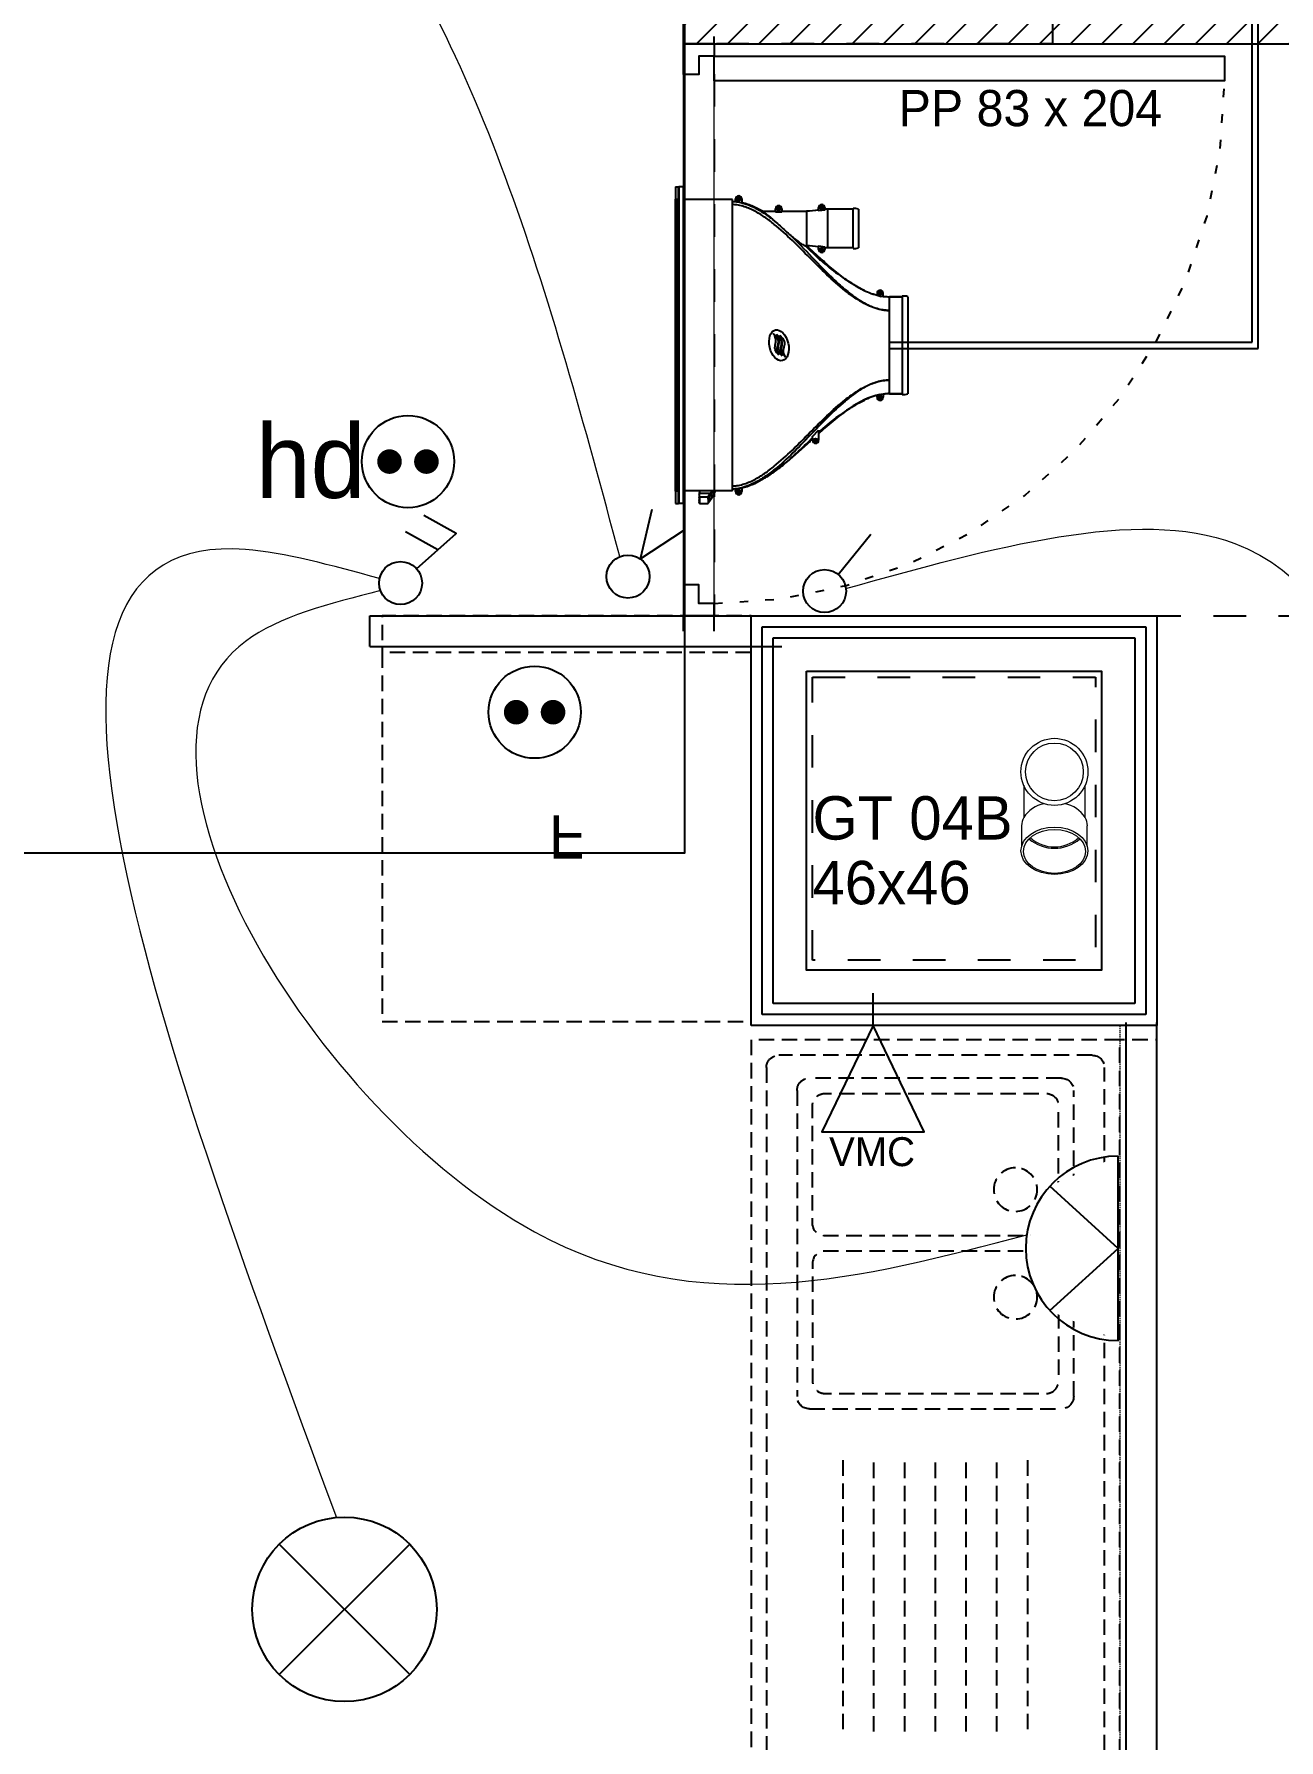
# Model space of a CAD drawing. Header units: centimetres. Extents: x 2648 to 12729, y 1890 to 6224.
# Drawn here: x 8854.2 to 9056.6, y 2362.3 to 2639.7 of the extents above; entities that cross this region are included whole.
import ezdxf

# ---------------------------------------------------------------- set-up
doc = ezdxf.new("R2010")
doc.units = ezdxf.units.CM
for name, pattern in [('ISO-03', [1.5, 0.6, -0.9]), ('Style de ligne -1', [0.41664, 0.20828, -0.20836]), ('Style de ligne -11', [0.347222, 0.20828, -0.138942]), ('Style de ligne -13', [0.147638, 0.098425, -0.049213]), ('Style de ligne -18', [0.164042, 0.054681, -0.109361]), ('VW-01', [0.41656, 0.20828, -0.20828])]:
    doc.linetypes.add(name, pattern=pattern)
for name, color, linetype in [('B faience', 252, 'Style de ligne -11'), ('B Faux plafonds', 9, 'Continuous'), ('B GÈnÈral_Hatch', 252, 'Continuous'), ('B Général', 252, 'Continuous'), ('C ANNOTATIONS-prestations', 252, 'Continuous'), ('C ANNOTATIONS-textes-numérotation gaine', 252, 'ISO-03'), ('D SURFACES-shab', 252, 'Continuous'), ('F REMPLISSAGE-vert clair', 252, 'Continuous'), ('F REMPLISSAGE-vert foncé', 252, 'Continuous'), ('prlm-EAU-CHU', 42, 'Continuous'), ('prlm-GT', 242, 'Continuous')]:
    doc.layers.add(name, color=color, linetype=linetype)
doc.layers.add('prlm-CHAUFF', color=4, linetype='Continuous', lineweight=25)
doc.layers.add('prlm-ELEC-CFO', color=10, linetype='Continuous', lineweight=25)
doc.styles.add('Eurostile', font='Eurosti.TTF')
doc.styles.add('prlm-elec-cfo', font='comic.ttf', dxfattribs={"height": 12})

# ---------------------------------------------------------------- blocks, each defined once
blk = doc.blocks.new('B 80.Groupe-22-1')
at = {"layer": 'B Général', "linetype": 'VW-01', "ltscale": 25.4, "flags": 128}
blk.add_lwpolyline([(8980.8, 2535.15), (9026.8, 2535.15), (9026.8, 2489.15), (8980.8, 2489.15)], close=True, dxfattribs=at)
at = {"layer": 'C ANNOTATIONS-textes-numérotation gaine', "insert": (8980.8, 2515.79), "char_height": 7.059, "width": 46, "attachment_point": 1, "line_spacing_factor": 0.894142, "style": 'Eurostile'}
blk.add_mtext('GT 04B\\P46x46', dxfattribs=at)
blk = doc.blocks.new('xi.PC')
at = {"color": 0, "lineweight": 5}
blk.add_wipeout([(-7.5, -7.5), (7.5, -7.5), (7.5, 7.5), (-7.5, 7.5)], dxfattribs=at).dxf.layer = 'prlm-ELEC-CFO'
at = {"layer": 'prlm-ELEC-CFO', "color": 0, "linetype": 'ByBlock', "lineweight": 5, "const_width": 2}
for points in [[(-4, 0, 1), (-2, 0, 1)], [(2, 0, 1), (4, 0, 1)]]:
    blk.add_lwpolyline(points, format="xyb", close=True, dxfattribs=at)
at = {"layer": 'prlm-ELEC-CFO', "color": 0, "linetype": 'ByBlock', "lineweight": -2}
blk.add_circle((0, 0), 7.5, dxfattribs=at)
blk = doc.blocks.new('xi.PCHD')
at = {"color": 0, "lineweight": 5}
blk.add_wipeout([(-7.5, -7.5), (7.5, -7.5), (7.5, 7.5), (-7.5, 7.5)], dxfattribs=at).dxf.layer = 'prlm-ELEC-CFO'
at = {"layer": 'prlm-ELEC-CFO', "color": 0, "linetype": 'ByBlock', "lineweight": 5, "const_width": 2}
for points in [[(-4, 0, 1), (-2, 0, 1)], [(2, 0, 1), (4, 0, 1)]]:
    blk.add_lwpolyline(points, format="xyb", close=True, dxfattribs=at)
at = {"layer": 'prlm-ELEC-CFO', "color": 0, "linetype": 'ByBlock', "lineweight": -2}
blk.add_circle((0, 0), 7.5, dxfattribs=at)
blk = doc.blocks.new('xi.DA')
at = {"layer": 'prlm-ELEC-CFO', "color": 0}
for points in [[(0.61, -1.67), (7.04, 4.05), (1.81, 7.01)], [(4.05, 1.39), (-1.17, 4.34)]]:
    blk.add_lwpolyline(points, dxfattribs=at)
blk.add_circle((-2, -4), 3.5, dxfattribs=at)
blk = doc.blocks.new('xi.VV')
at = {"layer": 'prlm-ELEC-CFO', "color": 0}
blk.add_lwpolyline([(6.95, 3.42), (0.01, -1.13), (1.91, 6.95)], dxfattribs=at)
blk.add_circle((-2, -4), 3.5, dxfattribs=at)
blk = doc.blocks.new('xi.PTCE')
at = {"layer": 'prlm-ELEC-CFO', "color": 0}
for points in [[(-10.61, 10.61), (10.61, -10.61)], [(10.61, 10.61), (-10.61, -10.61)]]:
    blk.add_lwpolyline(points, dxfattribs=at)
at = {"layer": 'prlm-ELEC-CFO', "color": 0, "linetype": 'ByBlock'}
blk.add_circle((0, 0), 15, dxfattribs=at)
blk = doc.blocks.new('xi.ECAP')
at = {"color": 0}
blk.add_wipeout([(-15, 0), (-10.13, 11.06), (0, 15), (10.13, 11.06), (15, 0)], dxfattribs=at).dxf.layer = 'prlm-ELEC-CFO'
at = {"layer": 'prlm-ELEC-CFO', "color": 0, "linetype": 'ByBlock', "lineweight": -2, "flags": 128}
blk.add_lwpolyline([(15, 0, 1), (-15, 0)], format="xyb", close=True, dxfattribs=at)
at = {"layer": 'prlm-ELEC-CFO', "color": 0}
blk.add_lwpolyline([(-10.13, 11.06), (0, 0), (10.13, 11.06)], dxfattribs=at)
blk = doc.blocks.new('xi.SA')
at = {"layer": 'prlm-ELEC-CFO', "color": 0}
blk.add_lwpolyline([(0.2, -1.28), (5.5, 5.28)], dxfattribs=at)
blk.add_circle((-2, -4), 3.5, dxfattribs=at)
blk = doc.blocks.new('xi.cee1')
at = {"layer": 'prlm-EAU-CHU', "color": 0, "lineweight": 13}
for p, q in [((7.43, 5), (2.17, 5)), ((12.09, 5.34), (8.77, 5.34)), ((2.17, -5), (7.43, -5)), ((8.77, -5.34), (12.09, -5.34))]:
    blk.add_line(p, q, dxfattribs=at)
for radius in [5.45, 4.69]:
    blk.add_circle((0, 0), radius, dxfattribs=at)
for centre, radius, start, end in [((10.09, 0.78), 4.99, 122.4397, 169.5051), ((8.79, 2.49), 2.86, 90.508, 118.9381), ((6.35, 0), 5.87, 317.8112, 42.1667), ((6.14, 0), 6.3, 318.9248, 41.0752), ((10.09, -0.78), 4.99, 190.4949, 237.5603), ((8.79, -2.49), 2.86, 241.0619, 269.492)]:
    blk.add_arc(centre, radius, start, end, dxfattribs=at)
for centre, major_axis, ratio in [((12.84, 0), (0, -5.44), 0.708306), ((12.94, 0), (0, -5.05), 0.707331)]:
    blk.add_ellipse(centre, major_axis=major_axis, ratio=ratio, dxfattribs=at)
blk = doc.blocks.new('B 80.PP 80')
at = {"layer": 'B Général', "flags": 128}
blk.add_lwpolyline([(-43, 2.5), (-43, 85.5), (-39, 85.5), (-39, 2.5)], close=True, dxfattribs=at)
at = {"layer": 'B Général', "linetype": 'Style de ligne -18', "ltscale": 25.4, "flags": 128}
blk.add_lwpolyline([(46, 2.5), (45.27, 13.33), (43.1, 23.98), (39.53, 34.26), (34.61, 44), (28.44, 53.03), (21.1, 61.19), (12.74, 68.35), (3.5, 74.38), (-6.47, 79.18), (-17, 82.67), (-27.91, 84.79), (-39, 85.5)], dxfattribs=at)
at = {"layer": 'B Général', "linetype": 'Continuous', "flags": 128}
for points in [[(-45, 2.5), (-43, 2.5), (-43, 0), (-40, 0), (-40, -2.5), (-45, -2.5)], [(48, 2.5), (46, 2.5), (46, 0), (43, 0), (43, -2.5), (48, -2.5), (48, -2.5), (48, -2.5), (48, 1.79), (48, 1.79)]]:
    blk.add_lwpolyline(points, close=True, dxfattribs=at)
at = {"layer": 'C ANNOTATIONS-prestations', "insert": (-37.5, 32.5), "char_height": 5.8825, "attachment_point": 1, "rotation": 90, "line_spacing_factor": 0.894142, "style": 'Eurostile'}
blk.add_mtext('PP 83 x 204', dxfattribs=at)
blk = doc.blocks.new('B 80.Frigo')
at = {"layer": 'B Général', "linetype": 'Style de ligne -13', "ltscale": 25.4, "flags": 128}
blk.add_lwpolyline([(-30, 30), (30, 30), (30, -30), (-30, -30)], close=True, dxfattribs=at)
blk.add_lwpolyline([(30, -30), (30, -36), (-30, -36), (-30, -30)], dxfattribs=at)
at = {"layer": 'B Général', "insert": (0, 0), "char_height": 7.06, "attachment_point": 5, "line_spacing_factor": 0.894142, "style": 'Eurostile'}
blk.add_mtext('F', dxfattribs=at)
blk = doc.blocks.new('B 80.Evier 120.60 T3 et +')
at = {"layer": 'B Général', "linetype": 'Style de ligne -13', "ltscale": 25.4}
for p, q in [((-55.5, -2.5), (55.5, -2.5)), ((-57.5, -55.5), (-57.5, -4.5)), ((57.5, -4.5), (57.5, -55.5)), ((2, -7.53), (51.79, -7.53)), ((0, -50.5), (0, -9.53)), ((18.98, -10), (18.98, -10)), ((53.79, -9.53), (53.79, -50.5)), ((-52.12, -15), (-7.88, -15)), ((-52.5, -20), (-7.5, -20)), ((-52.5, -25), (-7.5, -25)), ((-52.5, -30), (-7.5, -30)), ((-52.5, -35), (-7.5, -35)), ((-52.5, -40), (-7.5, -40)), ((25.65, -43.33), (25.65, -43.33)), ((-52.12, -45), (-7.88, -45)), ((51.79, -52.5), (2, -52.5)), ((9.17, -50), (9.17, -50)), ((55.5, -57.5), (-55.5, -57.5))]:
    blk.add_line(p, q, dxfattribs=at)
at = {"layer": 'B Général', "linetype": 'Style de ligne -13', "ltscale": 25.4, "flags": 128}
blk.add_lwpolyline([(-60, 0), (-60, 6), (60, 6), (60, 0)], dxfattribs=at)
blk.add_lwpolyline([(-60, 0), (60, 0), (60, -60), (-60, -60)], close=True, dxfattribs=at)
for points in [[(25.65, -12), (25.65, -48, -0.414212), (23.65, -50), (4.5, -50, -0.198914), (3.09, -49.41, -0.198914), (2.5, -48), (2.5, -12, -0.414214), (4.5, -10)], [(25.65, -12, 0.414212), (23.65, -10), (4.45, -10)], [(28.15, -12), (28.15, -48, 0.414212), (30.15, -50), (49.29, -50, 0.198914), (50.71, -49.41, 0.198914), (51.29, -48), (51.29, -12, 0.414214), (49.29, -10)], [(28.15, -12, -0.414212), (30.15, -10), (49.34, -10)]]:
    blk.add_lwpolyline(points, format="xyb", dxfattribs=at)
at = {"layer": 'B Général', "linetype": 'Style de ligne -13', "ltscale": 25.4}
for centre, start, end in [((-55.5, -4.5), 90, 180), ((55.5, -4.5), 0, 90), ((2, -9.53), 90, 180), ((51.79, -9.53), 0, 90), ((2, -50.5), 180, 270), ((51.79, -50.5), 270, 0), ((-55.5, -55.5), 180, 270), ((55.5, -55.5), 270, 0)]:
    blk.add_arc(centre, 2, start, end, dxfattribs=at)
for centre in [(18.15, -17), (35.65, -17)]:
    blk.add_ellipse(centre, major_axis=(3.54, 0), ratio=1, dxfattribs=at)
blk = doc.blocks.new('B 80.VMC')
at = {"layer": 'B Général', "linetype": 'Style de ligne -1', "ltscale": 25.4}
blk.add_line((0, 10.77), (0, 17), dxfattribs=at)
at = {"layer": 'B Général', "linetype": 'Continuous', "flags": 128}
blk.add_lwpolyline([(0, 10.77), (-8.34, -6.52), (8.34, -6.52)], close=True, dxfattribs=at)
at = {"layer": 'C ANNOTATIONS-prestations', "insert": (-7.15, -7.39), "char_height": 4.706, "attachment_point": 1, "line_spacing_factor": 0.894142, "style": 'Eurostile'}
blk.add_mtext('VMC', dxfattribs=at)

msp = doc.modelspace()

# ---------------------------------------------------------------- hatches: boundary and pattern name
at = {"layer": 'B GÈnÈral_Hatch', "linetype": 'Continuous'}
h = msp.add_hatch(dxfattribs=at)
h.set_pattern_fill('50_BETON', color=256, style=0, pattern_type=2)
h.set_pattern_definition([(45, (0, 0), (2.4253472, -2.6458333), [])])
h.paths.add_polyline_path([(9190.796, 2638.15), (9190.796, 2656.15), (8959.795, 2656.15), (8959.795, 2638.15)])

# ---------------------------------------------------------------- linework, layer by layer
at = {"layer": 'B faience', "lineweight": 18}
for p, q in [((8970.796, 2478.491), (9030.796, 2478.491)), ((9030.796, 2478.491), (9030.796, 2356.15))]:
    msp.add_line(p, q, dxfattribs=at)
at = {"layer": 'B Faux plafonds', "linetype": 'VW-01', "ltscale": 25.4, "flags": 128}
msp.add_lwpolyline([(8897.107, 3181.089), (8897.107, 3052.389), (8892.107, 3052.389), (8892.107, 3117.389), (8806.65, 3117.389), (8806.65, 2921.691), (9033.793, 2921.691), (9033.793, 2886.691), (8964.793, 2886.691), (8964.794, 2731.15), (9019.794, 2731.15), (9019.794, 2638.15), (8964.796, 2638.15), (8964.797, 2545.15), (9190.796, 2545.15), (9190.796, 3047.389), (9042.796, 3047.389), (9042.796, 3181.089)], close=True, dxfattribs=at)
at = {"layer": 'B Général', "linetype": 'Continuous'}
for p, q in [((8959.795, 2638.15), (8959.795, 2656.15)), ((8959.796, 2638.15), (8959.796, 2639.355)), ((8959.796, 2638.15), (8959.796, 2639.355)), ((8964.796, 2638.15), (8964.796, 2639.355)), ((8964.796, 2638.15), (8964.796, 2639.355)), ((8959.795, 2638.15), (9190.796, 2638.15)), ((8964.796, 2638.15), (8959.796, 2638.15)), ((8908.796, 2545.15), (8975.796, 2545.15)), ((8908.796, 2545.15), (8975.796, 2545.15)), ((8908.796, 2540.15), (8908.796, 2545.15)), ((8959.796, 2542.65), (8959.796, 2545.15)), ((8964.796, 2545.15), (8959.796, 2545.15)), ((8959.796, 2542.65), (8959.796, 2545.15)), ((8964.796, 2542.65), (8964.796, 2545.15)), ((8964.796, 2542.65), (8964.796, 2545.15)), ((8970.796, 2545.15), (9036.796, 2545.15)), ((8970.796, 2478.491), (8970.796, 2545.15)), ((9036.796, 2545.15), (9036.796, 2478.491)), ((8908.796, 2540.15), (8975.796, 2540.15)), ((8908.796, 2540.15), (8975.796, 2540.15)), ((8979.796, 2536.15), (9027.796, 2536.15)), ((8979.796, 2487.491), (8979.796, 2536.15)), ((9027.796, 2536.15), (9027.796, 2487.491)), ((9027.796, 2487.491), (8979.796, 2487.491)), ((9036.796, 2478.491), (8970.796, 2478.491)), ((9031.796, 2226.491), (9031.796, 2478.991)), ((9031.796, 2226.491), (9031.796, 2478.991)), ((9036.796, 2226.491), (9036.796, 2478.991)), ((9036.796, 2226.491), (9036.796, 2478.991))]:
    msp.add_line(p, q, dxfattribs=at)
at = {"layer": 'B Général', "linetype": 'Continuous', "lineweight": 18}
msp.add_line((8959.795, 2638.15), (9190.796, 2638.15), dxfattribs=at)
at = {"layer": 'D SURFACES-shab', "lineweight": 18, "flags": 128}
for points in [[(8959.795, 2545.15), (8959.795, 2916.691), (8452.485, 2916.691), (8452.485, 2506.491), (8815.796, 2506.491), (8815.796, 2226.491), (9031.796, 2226.491), (9031.796, 2478.491), (8970.796, 2478.491), (8970.796, 2540.15), (8908.796, 2540.15), (8908.796, 2545.15)], [(9036.796, 2545.15), (8964.796, 2545.15), (8964.796, 2638.15), (9190.796, 2638.15), (9190.796, 2480.491), (9420.794, 2480.491), (9420.794, 2226.491), (9036.796, 2226.491)]]:
    msp.add_lwpolyline(points, close=True, dxfattribs=at)
at = {"layer": 'F REMPLISSAGE-vert clair'}
for p, q in [((8972.596, 2543.35), (9034.996, 2543.35)), ((8972.596, 2480.291), (8972.596, 2543.35)), ((8974.396, 2541.55), (9033.196, 2541.55)), ((8974.396, 2482.091), (8974.396, 2541.55)), ((9033.196, 2541.55), (9033.196, 2482.091)), ((9034.996, 2543.35), (9034.996, 2480.291)), ((9034.996, 2480.291), (8972.596, 2480.291)), ((9033.196, 2482.091), (8974.396, 2482.091))]:
    msp.add_line(p, q, dxfattribs=at)
at = {"layer": 'F REMPLISSAGE-vert clair', "linetype": 'Continuous'}
for p, q in [((8979.796, 2536.15), (9027.796, 2536.15)), ((8979.796, 2487.491), (8979.796, 2536.15)), ((9027.796, 2536.15), (9027.796, 2487.491)), ((9027.796, 2487.491), (8979.796, 2487.491))]:
    msp.add_line(p, q, dxfattribs=at)
at = {"layer": 'F REMPLISSAGE-vert foncé', "linetype": 'Continuous'}
for p, q in [((8970.796, 2545.15), (9036.796, 2545.15)), ((8970.796, 2478.491), (8970.796, 2545.15)), ((9036.796, 2545.15), (9036.796, 2478.491)), ((9036.796, 2478.491), (8970.796, 2478.491))]:
    msp.add_line(p, q, dxfattribs=at)
at = {"layer": 'F REMPLISSAGE-vert foncé'}
for p, q in [((8972.596, 2543.35), (9034.996, 2543.35)), ((8972.596, 2480.291), (8972.596, 2543.35)), ((9034.996, 2543.35), (9034.996, 2480.291)), ((9034.996, 2480.291), (8972.596, 2480.291))]:
    msp.add_line(p, q, dxfattribs=at)
at = {"layer": 'prlm-CHAUFF', "ltscale": 50}
for p, q in [((9052.265, 2589.632), (9052.265, 2985.438)), ((9053.265, 2588.632), (9053.265, 2986.436)), ((8958.495, 2614.882), (8958.985, 2614.882)), ((8958.495, 2614.882), (8958.495, 2563.382)), ((8958.985, 2563.382), (8958.985, 2614.882)), ((8958.985, 2614.882), (8959.063, 2614.882)), ((8959.795, 2614.882), (8959.063, 2614.882)), ((8959.063, 2614.882), (8959.063, 2563.382)), ((8959.795, 2563.382), (8959.795, 2614.882)), ((8958.496, 2612.882), (8958.496, 2565.382)), ((8958.496, 2612.882), (8958.503, 2612.882)), ((8958.503, 2612.86), (8958.496, 2612.882)), ((8958.503, 2565.382), (8958.503, 2612.882)), ((8958.515, 2612.882), (8958.515, 2565.382)), ((8958.515, 2612.882), (8958.537, 2612.882)), ((8958.537, 2612.816), (8958.515, 2612.882)), ((8958.537, 2565.382), (8958.537, 2612.882)), ((8958.561, 2612.882), (8958.561, 2565.382)), ((8958.561, 2612.882), (8958.598, 2612.882)), ((8958.598, 2612.771), (8958.561, 2612.882)), ((8958.598, 2565.382), (8958.598, 2612.882)), ((8958.634, 2612.882), (8958.634, 2565.382)), ((8958.634, 2612.882), (8958.686, 2612.882)), ((8958.686, 2612.727), (8958.634, 2612.882)), ((8958.686, 2565.382), (8958.686, 2612.882)), ((8958.734, 2612.882), (8958.734, 2565.382)), ((8958.734, 2612.882), (8958.801, 2612.882)), ((8958.801, 2612.682), (8958.734, 2612.882)), ((8958.801, 2565.382), (8958.801, 2612.882)), ((8967.795, 2612.832), (8959.795, 2612.832)), ((8967.795, 2565.432), (8967.795, 2612.832)), ((8968.212, 2612.494), (8968.295, 2612.49)), ((8968.295, 2612.489), (8968.295, 2612.932)), ((8968.639, 2612.882), (8968.639, 2612.982)), ((8968.639, 2612.982), (8968.745, 2612.982)), ((8968.745, 2612.882), (8968.639, 2612.882)), ((8968.745, 2613.089), (8968.845, 2613.089)), ((8968.745, 2612.982), (8968.745, 2613.089)), ((8968.745, 2612.776), (8968.745, 2612.882)), ((8968.845, 2612.776), (8968.745, 2612.776)), ((8968.845, 2613.089), (8968.845, 2612.982)), ((8968.845, 2612.982), (8968.952, 2612.982)), ((8968.952, 2612.882), (8968.845, 2612.882)), ((8968.845, 2612.882), (8968.845, 2612.776)), ((8968.952, 2612.982), (8968.952, 2612.882)), ((8969.295, 2612.932), (8969.295, 2612.319)), ((8972.673, 2610.932), (8974.795, 2610.932)), ((8972.673, 2610.932), (8974.795, 2610.932)), ((8974.795, 2610.782), (8974.795, 2611.332)), ((8975.795, 2610.782), (8974.795, 2610.782)), ((8975.139, 2611.382), (8975.245, 2611.382)), ((8975.139, 2611.282), (8975.139, 2611.382)), ((8975.245, 2611.282), (8975.139, 2611.282)), ((8975.245, 2611.489), (8975.345, 2611.489)), ((8975.245, 2611.382), (8975.245, 2611.489)), ((8975.245, 2611.176), (8975.245, 2611.282)), ((8975.345, 2611.176), (8975.245, 2611.176)), ((8975.345, 2611.489), (8975.345, 2611.382)), ((8975.345, 2611.382), (8975.452, 2611.382)), ((8975.452, 2611.282), (8975.345, 2611.282)), ((8975.345, 2611.282), (8975.345, 2611.176)), ((8975.452, 2611.382), (8975.452, 2611.282)), ((8975.795, 2611.332), (8975.795, 2610.782)), ((8975.795, 2610.932), (8979.795, 2610.932)), ((8975.795, 2610.932), (8979.795, 2610.932)), ((8979.795, 2610.932), (8979.795, 2605.332)), ((8981.795, 2610.982), (8981.795, 2611.532)), ((8981.851, 2610.982), (8981.795, 2610.982)), ((8982.795, 2611.099), (8981.851, 2610.982)), ((8982.139, 2611.482), (8982.139, 2611.582)), ((8982.139, 2611.582), (8982.245, 2611.582)), ((8982.245, 2611.482), (8982.139, 2611.482)), ((8982.245, 2611.689), (8982.345, 2611.689)), ((8982.245, 2611.582), (8982.245, 2611.689)), ((8982.245, 2611.376), (8982.245, 2611.482)), ((8982.345, 2611.376), (8982.245, 2611.376)), ((8982.345, 2611.689), (8982.345, 2611.582)), ((8982.345, 2611.582), (8982.452, 2611.582)), ((8982.345, 2611.482), (8982.345, 2611.376)), ((8982.452, 2611.482), (8982.345, 2611.482)), ((8982.452, 2611.582), (8982.452, 2611.482)), ((8982.795, 2611.532), (8982.795, 2611.099)), ((8983.295, 2604.982), (8983.295, 2611.282)), ((8987.395, 2611.282), (8983.295, 2611.282)), ((8987.395, 2611.282), (8983.295, 2611.282)), ((8987.395, 2604.882), (8987.395, 2611.382)), ((8988.295, 2611.282), (8988.295, 2604.982)), ((8979.638, 2605.332), (8979.795, 2605.332)), ((8979.638, 2605.332), (8981.795, 2603.263)), ((8981.795, 2603.263), (8979.638, 2605.332)), ((8979.638, 2605.332), (8979.795, 2605.332)), ((8981.795, 2605.282), (8981.851, 2605.282)), ((8981.795, 2604.732), (8981.795, 2605.282)), ((8981.851, 2605.282), (8982.795, 2605.166)), ((8982.795, 2605.166), (8982.795, 2604.732)), ((8982.139, 2604.682), (8982.139, 2604.782)), ((8982.139, 2604.782), (8982.245, 2604.782)), ((8982.245, 2604.682), (8982.139, 2604.682)), ((8982.245, 2604.889), (8982.345, 2604.889)), ((8982.245, 2604.782), (8982.245, 2604.889)), ((8982.245, 2604.576), (8982.245, 2604.682)), ((8982.345, 2604.576), (8982.245, 2604.576)), ((8982.345, 2604.889), (8982.345, 2604.782)), ((8982.345, 2604.782), (8982.452, 2604.782)), ((8982.452, 2604.682), (8982.345, 2604.682)), ((8982.345, 2604.682), (8982.345, 2604.576)), ((8982.452, 2604.782), (8982.452, 2604.682)), ((8987.395, 2604.982), (8983.295, 2604.982)), ((8987.395, 2604.982), (8983.295, 2604.982)), ((8988.275, 2598.538), (8988.275, 2598.538)), ((8991.295, 2597.59), (8991.295, 2597.29)), ((8991.295, 2597.29), (8991.975, 2597.086)), ((8991.639, 2597.54), (8991.639, 2597.64)), ((8991.639, 2597.64), (8991.745, 2597.64)), ((8991.745, 2597.54), (8991.639, 2597.54)), ((8991.745, 2597.747), (8991.845, 2597.747)), ((8991.745, 2597.64), (8991.745, 2597.747)), ((8991.745, 2597.434), (8991.745, 2597.54)), ((8991.845, 2597.434), (8991.745, 2597.434)), ((8991.845, 2597.747), (8991.845, 2597.64)), ((8991.845, 2597.64), (8991.952, 2597.64)), ((8991.845, 2597.54), (8991.845, 2597.434)), ((8991.952, 2597.54), (8991.845, 2597.54)), ((8991.952, 2597.64), (8991.952, 2597.54)), ((8992.295, 2597.037), (8991.975, 2597.086)), ((8992.295, 2597.037), (8992.295, 2597.59)), ((8993.295, 2594.803), (8993.295, 2597.032)), ((8995.395, 2597.032), (8993.295, 2597.032)), ((8993.295, 2597.032), (8995.395, 2597.032)), ((8995.395, 2597.132), (8995.395, 2581.132)), ((8996.295, 2597.032), (8996.295, 2581.232)), ((8993.295, 2583.461), (8993.295, 2594.803)), ((8993.295, 2589.632), (9052.265, 2589.632)), ((8993.295, 2588.632), (9053.265, 2588.632)), ((8993.295, 2581.232), (8993.295, 2583.461)), ((8991.295, 2580.974), (8991.975, 2581.178)), ((8991.295, 2580.674), (8991.295, 2580.974)), ((8991.639, 2580.624), (8991.639, 2580.724)), ((8991.639, 2580.724), (8991.745, 2580.724)), ((8991.745, 2580.624), (8991.639, 2580.624)), ((8991.745, 2580.831), (8991.845, 2580.831)), ((8991.745, 2580.724), (8991.745, 2580.831)), ((8991.745, 2580.518), (8991.745, 2580.624)), ((8991.845, 2580.518), (8991.745, 2580.518)), ((8991.845, 2580.831), (8991.845, 2580.724)), ((8991.845, 2580.724), (8991.952, 2580.724)), ((8991.845, 2580.624), (8991.845, 2580.518)), ((8991.952, 2580.624), (8991.845, 2580.624)), ((8991.952, 2580.724), (8991.952, 2580.624)), ((8991.975, 2581.178), (8992.295, 2581.228)), ((8992.295, 2581.228), (8992.295, 2580.674)), ((8995.395, 2581.232), (8993.295, 2581.232)), ((8993.295, 2581.232), (8995.395, 2581.232)), ((8988.275, 2579.727), (8988.275, 2579.751)), ((8988.814, 2580.014), (8988.814, 2580.045)), ((8980.795, 2574.306), (8981.795, 2575.307)), ((8981.795, 2575.307), (8981.795, 2573.691)), ((8980.795, 2573.691), (8980.795, 2574.306)), ((8981.139, 2573.641), (8981.139, 2573.741)), ((8981.139, 2573.741), (8981.245, 2573.741)), ((8981.245, 2573.641), (8981.139, 2573.641)), ((8981.245, 2573.848), (8981.345, 2573.848)), ((8981.245, 2573.741), (8981.245, 2573.848)), ((8981.245, 2573.535), (8981.245, 2573.641)), ((8981.345, 2573.535), (8981.245, 2573.535)), ((8981.345, 2573.848), (8981.345, 2573.741)), ((8981.345, 2573.741), (8981.452, 2573.741)), ((8981.452, 2573.641), (8981.345, 2573.641)), ((8981.345, 2573.641), (8981.345, 2573.535)), ((8981.452, 2573.741), (8981.452, 2573.641)), ((8958.496, 2565.382), (8958.503, 2565.405)), ((8958.503, 2565.382), (8958.496, 2565.382)), ((8958.515, 2565.382), (8958.537, 2565.449)), ((8958.537, 2565.382), (8958.515, 2565.382)), ((8958.561, 2565.382), (8958.598, 2565.493)), ((8958.598, 2565.382), (8958.561, 2565.382)), ((8958.634, 2565.382), (8958.686, 2565.538)), ((8958.686, 2565.382), (8958.634, 2565.382)), ((8958.734, 2565.382), (8958.801, 2565.582)), ((8958.801, 2565.382), (8958.734, 2565.382)), ((8967.795, 2565.432), (8959.795, 2565.432)), ((8962.395, 2565.338), (8962.305, 2565.248)), ((8962.305, 2565.248), (8962.395, 2565.158)), ((8962.395, 2565.094), (8962.305, 2565.004)), ((8962.305, 2565.004), (8962.395, 2564.914)), ((8962.359, 2564.951), (8962.305, 2564.897)), ((8962.305, 2564.897), (8962.371, 2564.832)), ((8962.395, 2564.856), (8962.305, 2564.766)), ((8962.305, 2564.766), (8962.395, 2564.676)), ((8962.363, 2564.708), (8962.305, 2564.65)), ((8962.305, 2564.65), (8962.379, 2564.576)), ((8962.395, 2564.593), (8962.305, 2564.503)), ((8962.305, 2564.503), (8962.395, 2564.413)), ((8962.375, 2564.433), (8962.305, 2564.364)), ((8962.395, 2564.405), (8962.305, 2564.315)), ((8962.305, 2564.364), (8962.33, 2564.34)), ((8962.305, 2564.315), (8962.395, 2564.225)), ((8962.388, 2564.232), (8962.305, 2564.149)), ((8962.305, 2564.149), (8962.395, 2564.059)), ((8962.34, 2564.115), (8962.305, 2564.081)), ((8962.305, 2564.081), (8962.344, 2564.042)), ((8962.378, 2564.077), (8962.305, 2564.004)), ((8962.305, 2564.004), (8962.395, 2563.914)), ((8962.368, 2563.941), (8962.305, 2563.878)), ((8962.305, 2563.878), (8962.395, 2563.788)), ((8962.323, 2563.86), (8962.305, 2563.842)), ((8962.305, 2563.842), (8962.34, 2563.808)), ((8962.358, 2563.826), (8962.305, 2563.773)), ((8962.305, 2563.773), (8962.395, 2563.683)), ((8962.348, 2563.73), (8962.305, 2563.688)), ((8962.305, 2563.688), (8962.395, 2563.598)), ((8962.338, 2563.655), (8962.305, 2563.623)), ((8962.305, 2563.623), (8962.395, 2563.533)), ((8962.327, 2563.601), (8962.305, 2563.579)), ((8962.305, 2563.579), (8962.395, 2563.489)), ((8962.361, 2565.432), (8962.395, 2565.398)), ((8962.395, 2565.432), (8962.395, 2565.069)), ((8962.395, 2565.069), (8964.212, 2565.069)), ((8962.395, 2564.495), (8962.395, 2565.069)), ((8962.395, 2564.495), (8962.397, 2564.494)), ((8962.395, 2563.469), (8962.395, 2564.495)), ((8962.397, 2563.467), (8962.395, 2563.469)), ((8962.397, 2564.494), (8963.836, 2564.494)), ((8962.445, 2564.417), (8962.397, 2564.494)), ((8962.445, 2563.424), (8962.397, 2563.467)), ((8962.445, 2564.417), (8962.445, 2563.424)), ((8963.809, 2564.417), (8962.445, 2564.417)), ((8963.836, 2564.494), (8963.809, 2564.417)), ((8963.836, 2564.494), (8964.212, 2565.069)), ((8964.037, 2564.596), (8964.256, 2564.933)), ((8964.256, 2564.075), (8964.037, 2563.738)), ((8964.047, 2564.123), (8964.23, 2564.123)), ((8964.219, 2564.114), (8964.048, 2564.114)), ((8964.049, 2563.852), (8964.219, 2564.114)), ((8964.585, 2564.724), (8964.12, 2564.724)), ((8964.156, 2564.778), (8964.65, 2564.778)), ((8964.212, 2565.069), (8964.457, 2565.432)), ((8964.219, 2564.114), (8964.23, 2564.123)), ((8964.256, 2564.075), (8964.219, 2564.114)), ((8964.23, 2564.123), (8964.586, 2564.724)), ((8964.267, 2564.093), (8964.23, 2564.123)), ((8964.256, 2564.933), (8964.267, 2564.95)), ((8964.267, 2564.093), (8964.256, 2564.075)), ((8964.267, 2564.95), (8964.602, 2565.432)), ((8964.624, 2564.698), (8964.267, 2564.093)), ((8964.586, 2564.724), (8964.624, 2564.698)), ((8964.65, 2564.778), (8964.646, 2564.776)), ((8964.65, 2564.778), (8964.688, 2564.801)), ((8968.212, 2565.77), (8968.295, 2565.775)), ((8968.295, 2565.332), (8968.295, 2565.775)), ((8968.639, 2565.282), (8968.639, 2565.382)), ((8968.639, 2565.382), (8968.745, 2565.382)), ((8968.745, 2565.282), (8968.639, 2565.282)), ((8968.745, 2565.489), (8968.845, 2565.489)), ((8968.745, 2565.382), (8968.745, 2565.489)), ((8968.745, 2565.176), (8968.745, 2565.282)), ((8968.845, 2565.176), (8968.745, 2565.176)), ((8968.845, 2565.489), (8968.845, 2565.382)), ((8968.845, 2565.382), (8968.952, 2565.382)), ((8968.952, 2565.282), (8968.845, 2565.282)), ((8968.845, 2565.282), (8968.845, 2565.176)), ((8968.952, 2565.382), (8968.952, 2565.282)), ((8969.295, 2565.945), (8969.295, 2565.332)), ((8958.495, 2563.382), (8958.985, 2563.382)), ((8959.063, 2563.382), (8958.985, 2563.382)), ((8959.795, 2563.382), (8959.063, 2563.382)), ((8962.445, 2563.424), (8963.809, 2563.424))]:
    msp.add_line(p, q, dxfattribs=at)
for centre, radius in [((8968.795, 2612.932), 0.3), ((8968.795, 2612.932), 0.25), ((8975.295, 2611.332), 0.3), ((8975.295, 2611.332), 0.25), ((8982.295, 2611.532), 0.3), ((8982.295, 2611.532), 0.25), ((8982.295, 2604.732), 0.3), ((8982.295, 2604.732), 0.25), ((8991.795, 2597.59), 0.3), ((8991.795, 2597.59), 0.25), ((8991.795, 2580.674), 0.3), ((8991.795, 2580.674), 0.25), ((8981.295, 2573.691), 0.3), ((8981.295, 2573.691), 0.25), ((8968.795, 2565.332), 0.3), ((8968.795, 2565.332), 0.25)]:
    msp.add_circle(centre, radius, dxfattribs=at)
for centre, radius, start, end in [((8968.795, 2612.932), 0.5, 0, 180), ((8966.435, 2600.545), 12.115, 73.72632, 76.38523), ((8959.021, 2591.615), 23.654, 46.40993, 54.75012), ((8975.295, 2611.332), 0.5, 0, 180), ((8982.295, 2611.532), 0.5, 0, 180), ((8987.63, 2609.396), 2, 70.5755, 96.74412), ((8987.63, 2609.396), 2, 70.5755, 96.74412), ((8999.842, 2633.875), 35.103, 225.71113, 229.52651), ((8982.295, 2604.732), 0.5, 180, 0), ((8989.897, 2611.644), 11.657, 225.97007, 230.42447), ((8990.122, 2611.895), 11.994, 226.03261, 230.36189), ((9007.858, 2632.267), 39.002, 229.38871, 239.85996), ((9007.858, 2632.266), 39.001, 229.38866, 239.86009), ((8987.63, 2606.868), 2, 263.25588, 289.4245), ((8987.63, 2606.868), 2, 263.25588, 289.4245), ((8997.963, 2616.05), 20.014, 241.04826, 242.79827), ((8997.963, 2616.05), 20.014, 241.04819, 242.79819), ((8994.265, 2608.647), 11.739, 242.3321, 255.44097), ((8994.12, 2608.288), 11.354, 242.13741, 255.69294), ((8991.795, 2597.59), 0.5, 0, 180), ((8993.281, 2604.201), 7.169, 262.09231, 263.54484), ((8993.303, 2604.801), 7.768, 262.54564, 269.94227), ((8993.305, 2604.855), 7.822, 262.57629, 269.92645), ((8993.281, 2604.201), 7.169, 263.90527, 270.11567), ((8995.63, 2595.146), 2, 70.5755, 96.74412), ((8995.63, 2595.146), 2, 70.57549, 96.74413), ((8994.776, 2568.028), 13.428, 102.99541, 126.08235), ((8994.12, 2569.977), 11.354, 104.41062, 117.86258), ((8991.795, 2580.674), 0.5, 180, 0), ((8993.303, 2573.464), 7.768, 90.05773, 97.45436), ((8993.305, 2573.41), 7.822, 90.07356, 97.42371), ((8993.285, 2574.021), 7.248, 89.9215, 97.83817), ((8995.63, 2583.118), 2, 263.25588, 289.4245), ((8995.63, 2583.118), 2, 263.25587, 289.42451), ((9007.858, 2545.998), 39.001, 120.13992, 130.61135), ((9007.858, 2545.998), 39.002, 122.5506, 130.61129), ((8997.963, 2562.214), 20.014, 117.2018, 118.95181), ((8989.897, 2566.621), 11.657, 129.57553, 134.02992), ((8990.122, 2566.37), 11.994, 129.6381, 133.96738), ((8981.295, 2573.691), 0.5, 180, 0), ((8953.758, 2570.846), 12.5, 323.74938, 325.06371), ((8964.714, 2563.248), 0.836, 144.1326, 149.24253), ((8964.905, 2564.41), 0.448, 124.67133, 135.49816), ((8965.25, 2564.379), 0.703, 143.033, 152.93247), ((8953.758, 2570.846), 12.5, 331.31767, 331.5903), ((8952.564, 2571.491), 13.847, 331.91822, 334.05151), ((8952.913, 2571.37), 13.432, 332.11504, 333.76315), ((8968.795, 2565.332), 0.5, 180, 0)]:
    msp.add_arc(centre, radius, start, end, dxfattribs=at)
msp.add_ellipse((8975.343, 2589.132), major_axis=(0.574, -2.491), ratio=0.6007751, dxfattribs=at)
for points, knots in [([(8967.796, 2612.526), (8968.073, 2612.513), (8968.349, 2612.484), (8968.987, 2612.382), (8969.346, 2612.296), (8970.403, 2611.974), (8971.08, 2611.673), (8972.393, 2610.958), (8973.011, 2610.554), (8974.202, 2609.688), (8974.773, 2609.227), (8975.33, 2608.748)], [0.03316313, 0.03316313, 0.03316313, 0.03316313, 0.125, 0.125, 0.25, 0.25, 0.5, 0.5, 0.75, 0.75, 1, 1, 1, 1]), ([(8993.295, 2594.803), (8993.125, 2594.804), (8992.955, 2594.81), (8992.617, 2594.835), (8992.448, 2594.854), (8991.943, 2594.927), (8991.611, 2594.999), (8990.957, 2595.182), (8990.637, 2595.292), (8990.008, 2595.542), (8989.698, 2595.683), (8988.796, 2596.135), (8988.228, 2596.476), (8987.133, 2597.209), (8986.606, 2597.6), (8985.065, 2598.824), (8984.092, 2599.704), (8982.186, 2601.516), (8981.255, 2602.449), (8979.396, 2604.318), (8978.468, 2605.254), (8976.568, 2607.081), (8975.6, 2607.971), (8974.07, 2609.21), (8973.547, 2609.606), (8972.732, 2610.163), (8972.455, 2610.343), (8971.889, 2610.685), (8971.598, 2610.849), (8970.709, 2611.304), (8970.1, 2611.559), (8969.152, 2611.832), (8968.83, 2611.905), (8968.268, 2611.99), (8968.032, 2612.014), (8967.796, 2612.025)], [0, 0, 0, 0, 0.015625, 0.015625, 0.03125, 0.03125, 0.0625, 0.0625, 0.09375, 0.09375, 0.125, 0.125, 0.1875, 0.1875, 0.25, 0.25, 0.375, 0.375, 0.5, 0.5, 0.625, 0.625, 0.75, 0.75, 0.8125, 0.8125, 0.84375, 0.84375, 0.875, 0.875, 0.9375, 0.9375, 0.96875, 0.96875, 0.99071887, 0.99071887, 0.99071887, 0.99071887]), ([(8969.295, 2612.322), (8969.592, 2612.255), (8969.886, 2612.172), (8970.323, 2612.028), (8970.468, 2611.976), (8970.756, 2611.868), (8970.899, 2611.811), (8971.322, 2611.632), (8971.599, 2611.503), (8972.143, 2611.229), (8972.41, 2611.084), (8972.673, 2610.932)], [0, 0, 0, 0, 0.25, 0.25, 0.375, 0.375, 0.5, 0.5, 0.75, 0.75, 1, 1, 1, 1]), ([(8972.673, 2610.932), (8972.394, 2611.094), (8972.111, 2611.247), (8971.535, 2611.534), (8971.243, 2611.668), (8970.648, 2611.913), (8970.345, 2612.024), (8969.965, 2612.143), (8969.895, 2612.164), (8969.825, 2612.185)], [0, 0, 0, 0, 0.25, 0.25, 0.5, 0.5, 0.75, 0.75, 0.80624293, 0.80624293, 0.80624293, 0.80624293]), ([(8977.057, 2607.172), (8978.303, 2605.978), (8979.5, 2604.726), (8981.895, 2602.231), (8983.092, 2600.982), (8984.966, 2599.201), (8985.604, 2598.622), (8986.928, 2597.521), (8987.614, 2596.997), (8988.707, 2596.288), (8989.083, 2596.064), (8989.865, 2595.653), (8990.272, 2595.466), (8991.103, 2595.153), (8991.532, 2595.026), (8992.187, 2594.894), (8992.408, 2594.861), (8992.741, 2594.826), (8992.852, 2594.818), (8993.075, 2594.806), (8993.185, 2594.804), (8993.295, 2594.803)], [0, 0, 0, 0, 0.25, 0.25, 0.5, 0.5, 0.625, 0.625, 0.75, 0.75, 0.8125, 0.8125, 0.875, 0.875, 0.9375, 0.9375, 0.96875, 0.96875, 0.984375, 0.984375, 1, 1, 1, 1]), ([(8977.057, 2607.172), (8977.32, 2606.941), (8977.585, 2606.717), (8978.097, 2606.303), (8978.345, 2606.112), (8978.823, 2605.769), (8979.046, 2605.622), (8979.329, 2605.457), (8979.413, 2605.413), (8979.552, 2605.35), (8979.606, 2605.332), (8979.638, 2605.332)], [0, 0, 0, 0, 0.25, 0.25, 0.5, 0.5, 0.75, 0.75, 0.875, 0.875, 1, 1, 1, 1]), ([(8989.254, 2598.035), (8988.917, 2598.193), (8988.207, 2598.563), (8987.149, 2599.209), (8986.063, 2599.962), (8984.98, 2600.787), (8983.9, 2601.67), (8982.608, 2602.783), (8981.256, 2603.995), (8980.228, 2604.94), (8979.791, 2605.334)], [0.15680816, 0.15680816, 0.15680816, 0.15680816, 0.23054182, 0.31498735, 0.4025619, 0.49293853, 0.58568769, 0.68035512, 0.83177458, 0.95095777, 0.95095777, 0.95095777, 0.95095777]), ([(8974.423, 2591.069), (8975.141, 2590.346), (8975.237, 2589.971), (8975.195, 2589.581), (8975.13, 2588.97), (8974.727, 2588.323), (8975.303, 2587.589)], [0, 0, 0, 0, 0.3890747, 0.3890747, 0.3890747, 1, 1, 1, 1]), ([(8975.467, 2590.758), (8976.186, 2590.035), (8976.281, 2589.659), (8976.24, 2589.27), (8976.175, 2588.658), (8975.771, 2588.012), (8976.348, 2587.278)], [0, 0, 0, 0, 0.3890747, 0.3890747, 0.3890747, 1, 1, 1, 1]), ([(8993.295, 2583.461), (8993.124, 2583.46), (8992.952, 2583.454), (8992.61, 2583.427), (8992.439, 2583.407), (8991.93, 2583.327), (8991.596, 2583.249), (8990.938, 2583.052), (8990.617, 2582.934), (8989.988, 2582.666), (8989.678, 2582.516), (8988.78, 2582.034), (8988.217, 2581.672), (8987.133, 2580.898), (8986.613, 2580.487), (8985.092, 2579.205), (8984.133, 2578.287), (8982.251, 2576.409), (8981.331, 2575.446), (8979.487, 2573.525), (8978.563, 2572.565), (8976.664, 2570.7), (8975.693, 2569.795), (8974.151, 2568.542), (8973.623, 2568.141), (8972.797, 2567.581), (8972.517, 2567.401), (8971.942, 2567.058), (8971.646, 2566.895), (8970.746, 2566.443), (8970.13, 2566.193), (8969.17, 2565.927), (8968.843, 2565.856), (8968.275, 2565.773), (8968.036, 2565.75), (8967.796, 2565.739)], [0, 0, 0, 0, 0.015625, 0.015625, 0.03125, 0.03125, 0.0625, 0.0625, 0.09375, 0.09375, 0.125, 0.125, 0.1875, 0.1875, 0.25, 0.25, 0.375, 0.375, 0.5, 0.5, 0.625, 0.625, 0.75, 0.75, 0.8125, 0.8125, 0.84375, 0.84375, 0.875, 0.875, 0.9375, 0.9375, 0.96875, 0.96875, 0.99080463, 0.99080463, 0.99080463, 0.99080463]), ([(8967.796, 2566.239), (8968.032, 2566.251), (8968.268, 2566.275), (8968.83, 2566.36), (8969.152, 2566.433), (8970.101, 2566.706), (8970.709, 2566.961), (8971.598, 2567.416), (8971.889, 2567.58), (8972.456, 2567.922), (8972.732, 2568.101), (8973.547, 2568.658), (8974.07, 2569.055), (8975.6, 2570.294), (8976.569, 2571.184), (8978.468, 2573.011), (8979.397, 2573.948), (8981.256, 2575.816), (8982.187, 2576.749), (8984.092, 2578.561), (8985.066, 2579.442), (8986.607, 2580.665), (8987.134, 2581.056), (8988.229, 2581.789), (8988.797, 2582.13), (8989.699, 2582.583), (8990.009, 2582.723), (8990.638, 2582.973), (8990.959, 2583.083), (8991.613, 2583.266), (8991.945, 2583.338), (8992.45, 2583.411), (8992.619, 2583.43), (8992.957, 2583.455), (8993.127, 2583.46), (8993.295, 2583.461)], [0.00928076, 0.00928076, 0.00928076, 0.00928076, 0.03125, 0.03125, 0.0625, 0.0625, 0.125, 0.125, 0.15625, 0.15625, 0.1875, 0.1875, 0.25, 0.25, 0.375, 0.375, 0.5, 0.5, 0.625, 0.625, 0.75, 0.75, 0.8125, 0.8125, 0.875, 0.875, 0.90625, 0.90625, 0.9375, 0.9375, 0.96875, 0.96875, 0.984375, 0.984375, 1, 1, 1, 1]), ([(8981.794, 2574.749), (8982.153, 2575.071), (8982.936, 2575.767), (8984.149, 2576.806), (8985.333, 2577.755), (8986.413, 2578.552), (8987.384, 2579.204), (8988.319, 2579.761), (8988.942, 2580.083), (8989.231, 2580.219)], [0.57305924, 0.57305924, 0.57305924, 0.57305924, 0.626259, 0.6884084, 0.74897183, 0.79308272, 0.83589876, 0.87731985, 0.91237468, 0.91237468, 0.91237468, 0.91237468]), ([(8969.295, 2565.942), (8969.583, 2566.008), (8969.869, 2566.088), (8970.434, 2566.273), (8970.715, 2566.378), (8971.539, 2566.721), (8972.067, 2566.987), (8973.094, 2567.571), (8973.592, 2567.889), (8974.568, 2568.563), (8975.046, 2568.919), (8976.445, 2570.02), (8977.337, 2570.8), (8979.085, 2572.399), (8979.941, 2573.219), (8980.795, 2574.04)], [0, 0, 0, 0, 0.0625, 0.0625, 0.125, 0.125, 0.25, 0.25, 0.375, 0.375, 0.5, 0.5, 0.75, 0.75, 1, 1, 1, 1]), ([(8973.341, 2567.732), (8973.505, 2567.834), (8973.998, 2568.154), (8974.812, 2568.726), (8975.782, 2569.466), (8976.752, 2570.256), (8977.833, 2571.178), (8979.017, 2572.23), (8980.037, 2573.157), (8980.631, 2573.696), (8980.795, 2573.845)], [0.16942225, 0.16942225, 0.16942225, 0.16942225, 0.19060013, 0.2339285, 0.2787061, 0.32470189, 0.37164236, 0.43517089, 0.4991397, 0.52356497, 0.52356497, 0.52356497, 0.52356497]), ([(8963.809, 2563.424), (8963.837, 2563.444), (8963.859, 2563.48), (8963.888, 2563.584), (8963.895, 2563.652), (8963.895, 2563.778), (8963.894, 2563.824), (8963.886, 2563.924), (8963.881, 2563.977), (8963.859, 2564.147), (8963.837, 2564.275), (8963.809, 2564.417)], [0, 0, 0, 0, 0.25, 0.25, 0.5, 0.5, 0.625, 0.625, 0.75, 0.75, 1, 1, 1, 1]), ([(8963.997, 2564.484), (8963.997, 2564.485), (8963.996, 2564.488), (8963.996, 2564.494), (8963.997, 2564.5), (8963.998, 2564.506), (8963.999, 2564.513), (8964.001, 2564.52), (8964.003, 2564.528), (8964.008, 2564.54), (8964.015, 2564.557), (8964.025, 2564.577), (8964.033, 2564.59), (8964.037, 2564.596)], [0, 0, 0, 0, 0.0617893, 0.1223736, 0.1824406, 0.2426966, 0.303842, 0.3665485, 0.4314399, 0.4990804, 0.6683458, 0.8326458, 1, 1, 1, 1]), ([(8964.004, 2563.686), (8964.006, 2563.689), (8964.011, 2563.696), (8964.017, 2563.707), (8964.023, 2563.719), (8964.028, 2563.732), (8964.033, 2563.745), (8964.037, 2563.76), (8964.041, 2563.776), (8964.045, 2563.792), (8964.048, 2563.809), (8964.051, 2563.828), (8964.053, 2563.847), (8964.055, 2563.867), (8964.056, 2563.888), (8964.057, 2563.909), (8964.058, 2563.932), (8964.058, 2563.963), (8964.057, 2564.002), (8964.055, 2564.051), (8964.051, 2564.104), (8964.046, 2564.16), (8964.039, 2564.218), (8964.031, 2564.28), (8964.021, 2564.344), (8964.01, 2564.412), (8964.002, 2564.46), (8963.997, 2564.484)], [0.03047123, 0.03047123, 0.03047123, 0.03047123, 0.05994566, 0.08976821, 0.11950158, 0.14915412, 0.17873427, 0.20825051, 0.23771143, 0.26712563, 0.2965018, 0.32584868, 0.35517504, 0.38448971, 0.41380153, 0.4431194, 0.47245222, 0.50180892, 0.55686694, 0.61186302, 0.66685622, 0.72190523, 0.77706824, 0.83240282, 0.88796581, 0.94381319, 1, 1, 1, 1]), ([(8964.65, 2564.778), (8964.652, 2564.781), (8964.657, 2564.785), (8964.665, 2564.793), (8964.672, 2564.801), (8964.678, 2564.81), (8964.684, 2564.821), (8964.689, 2564.832), (8964.694, 2564.843), (8964.699, 2564.856), (8964.702, 2564.87), (8964.706, 2564.884), (8964.709, 2564.899), (8964.712, 2564.915), (8964.714, 2564.931), (8964.715, 2564.949), (8964.717, 2564.967), (8964.717, 2564.985), (8964.718, 2565.011), (8964.717, 2565.044), (8964.715, 2565.086), (8964.71, 2565.131), (8964.705, 2565.18), (8964.697, 2565.231), (8964.688, 2565.285), (8964.677, 2565.342), (8964.667, 2565.391), (8964.66, 2565.42), (8964.658, 2565.43)], [0, 0, 0, 0, 0.03007729, 0.06005389, 0.0899314, 0.11971144, 0.14939564, 0.17898565, 0.20848313, 0.23788978, 0.26720728, 0.29643736, 0.32558172, 0.35464213, 0.38362033, 0.4125181, 0.44133724, 0.47007953, 0.4987468, 0.55325793, 0.60803682, 0.66309582, 0.71844711, 0.77410266, 0.83007424, 0.88637344, 0.94301163, 0.96771742, 0.96771742, 0.96771742, 0.96771742]), ([(8964.702, 2565.428), (8964.702, 2565.426), (8964.705, 2565.412), (8964.71, 2565.388), (8964.717, 2565.357), (8964.723, 2565.327), (8964.728, 2565.297), (8964.733, 2565.269), (8964.738, 2565.241), (8964.742, 2565.214), (8964.745, 2565.188), (8964.748, 2565.163), (8964.751, 2565.138), (8964.753, 2565.114), (8964.754, 2565.091), (8964.756, 2565.069), (8964.756, 2565.047), (8964.757, 2565.021), (8964.756, 2564.99), (8964.753, 2564.956), (8964.749, 2564.925), (8964.743, 2564.897), (8964.736, 2564.872), (8964.726, 2564.85), (8964.715, 2564.831), (8964.703, 2564.814), (8964.693, 2564.805), (8964.688, 2564.801)], [0.053874, 0.053874, 0.053874, 0.053874, 0.06071041, 0.09076432, 0.12064021, 0.1503557, 0.17992874, 0.20937763, 0.238721, 0.26797777, 0.29716716, 0.32630864, 0.35542192, 0.38452691, 0.4136437, 0.44279256, 0.47199386, 0.50126807, 0.55623267, 0.61100343, 0.66571537, 0.72050165, 0.7754929, 0.83081662, 0.88659665, 0.94295271, 1, 1, 1, 1]), ([(8964.751, 2564.895), (8964.753, 2564.899), (8964.756, 2564.905), (8964.761, 2564.917), (8964.765, 2564.929), (8964.769, 2564.942), (8964.773, 2564.956), (8964.776, 2564.971), (8964.779, 2564.986), (8964.781, 2565.002), (8964.782, 2565.02), (8964.784, 2565.037), (8964.784, 2565.056), (8964.785, 2565.081), (8964.784, 2565.114), (8964.782, 2565.155), (8964.778, 2565.199), (8964.772, 2565.246), (8964.765, 2565.295), (8964.756, 2565.348), (8964.747, 2565.393), (8964.741, 2565.421), (8964.739, 2565.43)], [0.10594021, 0.10594021, 0.10594021, 0.10594021, 0.13595044, 0.16948681, 0.20288603, 0.23617044, 0.26936273, 0.30248592, 0.33556328, 0.36861838, 0.40167498, 0.43475703, 0.46788866, 0.5010941, 0.56297805, 0.62469258, 0.68639421, 0.74823739, 0.81037369, 0.87295114, 0.93611354, 0.96545219, 0.96545219, 0.96545219, 0.96545219])]:
    msp.add_open_spline(points, degree=3, knots=knots, dxfattribs=at)
for points in [[(8969.295, 2612.319), (8968.965, 2612.396), (8968.632, 2612.453), (8968.295, 2612.489)], [(8981.795, 2611.145), (8981.129, 2611.047), (8980.462, 2610.932), (8979.795, 2610.932)], [(8981.795, 2611.145), (8981.129, 2611.047), (8980.462, 2610.932), (8979.795, 2610.932)], [(8983.295, 2611.282), (8983.129, 2611.282), (8982.962, 2611.275), (8982.795, 2611.263)], [(8983.295, 2611.282), (8983.129, 2611.282), (8982.962, 2611.275), (8982.795, 2611.263)], [(8981.795, 2605.12), (8981.129, 2605.218), (8980.462, 2605.332), (8979.795, 2605.332)], [(8981.795, 2605.12), (8981.129, 2605.218), (8980.462, 2605.332), (8979.795, 2605.332)], [(8983.295, 2604.982), (8983.129, 2604.982), (8982.962, 2604.989), (8982.795, 2605.002)], [(8983.295, 2604.982), (8983.129, 2604.982), (8982.962, 2604.989), (8982.795, 2605.002)], [(8975.303, 2587.589), (8974.367, 2588.413), (8974.773, 2589.062), (8974.839, 2589.677)], [(8974.839, 2589.677), (8974.88, 2590.07), (8974.783, 2590.449), (8974.423, 2591.069)], [(8975.837, 2587.433), (8974.9, 2588.257), (8975.307, 2588.907), (8975.372, 2589.522)], [(8974.956, 2590.913), (8975.674, 2590.19), (8975.77, 2589.815), (8975.728, 2589.426)], [(8975.372, 2589.522), (8975.414, 2589.915), (8975.316, 2590.294), (8974.956, 2590.913)], [(8975.728, 2589.426), (8975.663, 2588.814), (8975.26, 2588.168), (8975.837, 2587.433)], [(8976.348, 2587.278), (8975.411, 2588.102), (8975.818, 2588.751), (8975.883, 2589.366)], [(8975.883, 2589.366), (8975.925, 2589.759), (8975.827, 2590.138), (8975.467, 2590.758)], [(8968.295, 2565.775), (8968.632, 2565.811), (8968.965, 2565.869), (8969.295, 2565.945)]]:
    msp.add_open_spline(points, degree=3, dxfattribs=at)
at = {"layer": 'prlm-ELEC-CFO', "lineweight": 13}
msp.add_spline([(8910.392, 2551.195), (8888.598, 2555.917), (8903.381, 2398.478)], degree=3, dxfattribs=at)
at = {"layer": 'prlm-GT'}
msp.add_lwpolyline([(8979.796, 2536.15), (9027.796, 2536.15), (9027.796, 2487.491), (8979.796, 2487.491)], close=True, dxfattribs=at)

# ---------------------------------------------------------------- block references
at = {"layer": 'B Général', "rotation": 270}
msp.add_blockref('B 80.PP 80', (8962.296, 2593.15), dxfattribs=at)
at = {"layer": 'B Général', "xscale": -1}
for name, p, rotation in [('B 80.Frigo', (8940.796, 2509.15), 180), ('B 80.Evier 120.60 T3 et +', (9030.796, 2416.15), 270)]:
    msp.add_blockref(name, p, dxfattribs=dict(at, rotation=rotation))
at = {"layer": 'B Général'}
msp.add_blockref('B 80.VMC', (8990.639, 2467.72), dxfattribs=at)
at = {"layer": 'C ANNOTATIONS-textes-numérotation gaine'}
msp.add_blockref('B 80.Groupe-22-1', (0, 0), dxfattribs=at)
at = {"layer": 'prlm-EAU-CHU', "rotation": 270}
msp.add_blockref('xi.cee1', (9020.138, 2519.754), dxfattribs=at)
at = {"layer": 'prlm-ELEC-CFO'}
for name, p in [('xi.VV', (8952.794, 2555.521)), ('xi.SA', (8984.759, 2553.15)), ('xi.PTCE', (8904.694, 2383.536))]:
    msp.add_blockref(name, p, dxfattribs=at)

# ---------------------------------------------------------------- next in the draw order: block references
msp.add_blockref('xi.PC', (8935.613, 2529.452), dxfattribs=at)

# ---------------------------------------------------------------- next in the draw order: texts
at = {"layer": 'prlm-ELEC-CFO', "lineweight": 20, "insert": (8899.186, 2570.216), "char_height": 12, "attachment_point": 5, "line_spacing_factor": 0.8, "style": 'prlm-elec-cfo', "bg_fill": 3, "box_fill_scale": 1.1, "bg_fill_color": 256, "bg_fill_transparency": 0}
msp.add_mtext('hd', dxfattribs=at)

# ---------------------------------------------------------------- next in the draw order: linework, layer by layer
at = {"layer": 'prlm-ELEC-CFO', "lineweight": 13}
msp.add_spline([(8910.536, 2549.223), (8888.598, 2540.98), (8935.567, 2444.958), (9015.637, 2444.458)], degree=3, dxfattribs=at)

# ---------------------------------------------------------------- next in the draw order: block references
at = {"layer": 'prlm-ELEC-CFO'}
msp.add_blockref('xi.PCHD', (8915.018, 2570.216), dxfattribs=at)

# ---------------------------------------------------------------- next in the draw order: linework, layer by layer
msp.add_lwpolyline([(8451.245, 2916.322), (8960.008, 2916.322), (8960.008, 2506.506), (8451.245, 2506.506)], close=True, dxfattribs=at)
at = {"layer": 'prlm-ELEC-CFO', "lineweight": 13}
msp.add_spline([(8949.472, 2554.761), (8903.002, 2668.613), (8684.525, 2740.879)], degree=3, dxfattribs=at)

# ---------------------------------------------------------------- next in the draw order: block references
at = {"layer": 'prlm-ELEC-CFO'}
msp.add_blockref('xi.DA', (8915.812, 2554.454), dxfattribs=at)
at = {"layer": 'prlm-ELEC-CFO', "rotation": 90}
msp.add_blockref('xi.ECAP', (9030.473, 2442.25), dxfattribs=at)

# ---------------------------------------------------------------- next in the draw order: linework, layer by layer
at = {"layer": 'prlm-ELEC-CFO', "lineweight": 13}
msp.add_spline([(8986.236, 2549.554), (9049.464, 2556.914), (9112.51, 2385.012), (9219.326, 2386.019)], degree=3, dxfattribs=at)

doc.saveas('drawing.dxf')
